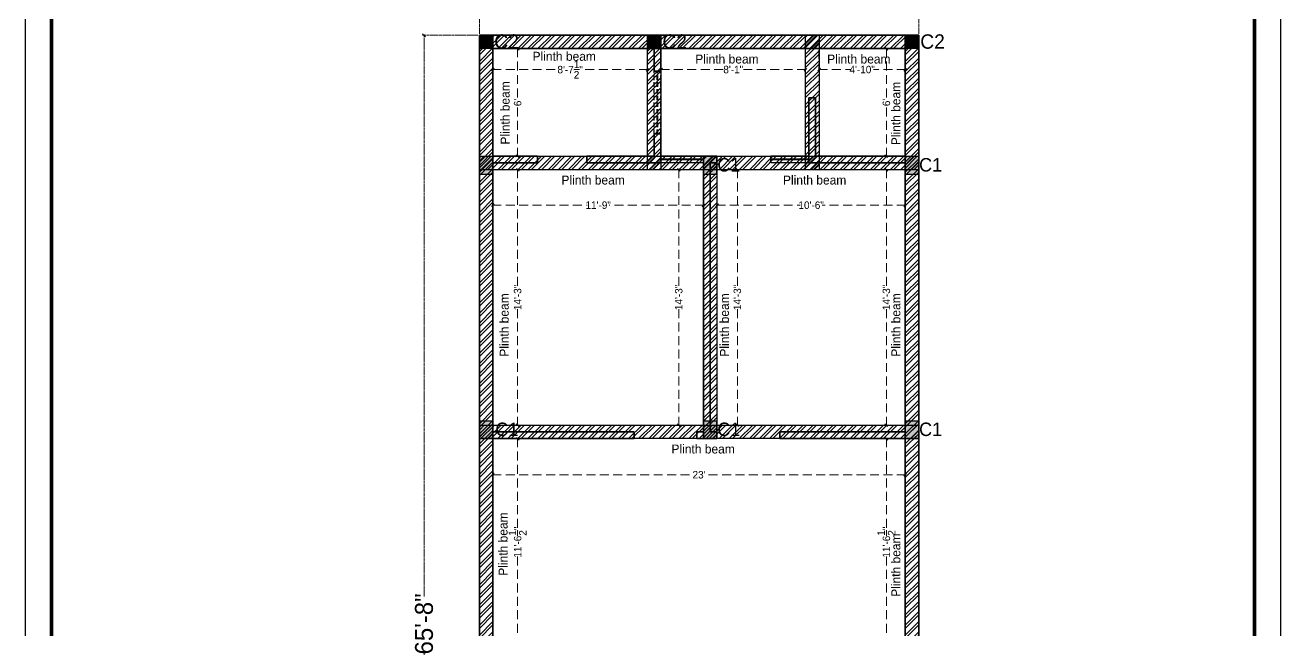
# Model space of a CAD drawing. Header units: millimetres. Extents: x -6808 to 215771, y -89660 to -16303.
# Drawn here: x 97674 to 98514, y -47522 to -47117 of the extents above; entities that cross this region are included whole.
import ezdxf

# ---------------------------------------------------------------- set-up
doc = ezdxf.new("R2010")
doc.units = ezdxf.units.MM
doc.header["$PDMODE"] = 35
doc.linetypes.add('ACAD_ISO10W100', pattern=[18, 12, -3, 0, -3])
doc.linetypes.add('DASHED', pattern=[0.75, 0.5, -0.25])
doc.layers.get('0').update_dxf_attribs({"color": 8})
for name, color, linetype, lineweight in [('col.center', 5, 'ACAD_ISO10W100', 15), ('column', 5, 'Continuous', 30), ('dim2', 6, 'Continuous', 20), ('plinth beam', 114, 'Continuous', 30), ('wall', 7, 'Continuous', 35)]:
    doc.layers.add(name, color=color, linetype=linetype, lineweight=lineweight)
doc.layers.add('FORMAT', color=7, linetype='Continuous')
doc.layers.add('WIN', color=5, linetype='Continuous')
doc.styles.add('SAJ', font='eurr____.ttf')
doc.dimstyles.new('SAJ', dxfattribs={"dimtxt": 5, "dimasz": 2, "dimexe": 1, "dimexo": 1, "dimgap": 0.09375, "dimtad": 0, "dimdec": 1, "dimzin": 0, "dimdsep": 46, "dimlunit": 4, "dimtxsty": 'SAJ', "dimblk": 'OBLIQUE', "dimcen": 0.125, "dimdle": 0.375, "dimadec": 0, "dimazin": 0, "dimtfac": 1, "dimtdec": 1, "dimtofl": 0, "dimtmove": 0, "dimatfit": 3, "dimldrblk": 'OBLIQUE', "dimfxl": 1, "dimtolj": 1, "dimtzin": 0, "dimlwd": 5, "dimlwe": 5, "dimarcsym": 1})
pattern_1 = [(45, (-504.544, 1e-11), (-3.36759605, 3.36759605), []), (45, (-502.299, 1e-11), (-3.36759605, 3.36759605), [])]

# ---------------------------------------------------------------- blocks, each defined once
blk = doc.blocks.new('_Oblique')
at = {"color": 0, "linetype": 'ByBlock', "lineweight": -2}
blk.add_line((-0.5, -0.5), (0.5, 0.5), dxfattribs=at)
blk = doc.blocks.new('*D961')
at = {"layer": 'Defpoints', "color": 0, "transparency": 16777216}
for p in [(98271.94, -47096.82), (97977.94, -47123.77), (98271.94, -47123.77)]:
    blk.add_point(p, dxfattribs=at)
at = {"layer": 'dim2', "color": 0, "linetype": 'DASHED', "lineweight": 5, "transparency": 16777216}
for p, q in [((97977.57, -47096.82), (98106.49, -47096.82)), ((97977.94, -47122.77), (97977.94, -47095.82)), ((98272.32, -47096.82), (98143.4, -47096.82)), ((98271.94, -47122.77), (98271.94, -47095.82))]:
    blk.add_line(p, q, dxfattribs=at)
at = {"layer": 'dim2', "color": 0, "lineweight": 5, "transparency": 16777216, "xscale": 2, "yscale": 2, "zscale": 2, "rotation": 180}
blk.add_blockref('_Oblique', (97977.94, -47096.82), dxfattribs=at)
at = {"layer": 'dim2', "color": 0, "lineweight": 5, "transparency": 16777216, "xscale": 2, "yscale": 2, "zscale": 2}
blk.add_blockref('_Oblique', (98271.94, -47096.82), dxfattribs=at)
at = {"layer": 'dim2', "color": 0, "transparency": 16777216, "insert": (98124.94, -47096.82), "char_height": 12, "attachment_point": 5, "style": 'SAJ'}
blk.add_mtext('\\A1;24\'-6"', dxfattribs=at)
blk = doc.blocks.new('*D962')
at = {"layer": 'Defpoints', "color": 0, "transparency": 16777216}
for p in [(97977.94, -47123.77), (97940.96, -47911.77), (97977.94, -47911.77)]:
    blk.add_point(p, dxfattribs=at)
at = {"layer": 'dim2', "color": 0, "linetype": 'DASHED', "lineweight": 5, "transparency": 16777216}
for p, q in [((97976.94, -47123.77), (97939.96, -47123.77)), ((97940.96, -47123.4), (97940.96, -47499.36)), ((97940.96, -47912.15), (97940.96, -47536.18)), ((97976.94, -47911.77), (97939.96, -47911.77))]:
    blk.add_line(p, q, dxfattribs=at)
at = {"layer": 'dim2', "color": 0, "lineweight": 5, "transparency": 16777216, "xscale": 2, "yscale": 2, "zscale": 2}
for p, rotation in [((97940.96, -47123.77), 90), ((97940.96, -47911.77), 270)]:
    blk.add_blockref('_Oblique', p, dxfattribs=dict(at, rotation=rotation))
at = {"layer": 'dim2', "color": 0, "transparency": 16777216, "insert": (97940.96, -47517.77), "char_height": 12, "attachment_point": 5, "rotation": 90, "style": 'SAJ'}
blk.add_mtext('\\A1;65\'-8"', dxfattribs=at)
blk = doc.blocks.new('A$C32B276F4')
at = {"layer": 'column'}
blk.add_hatch(color=256, dxfattribs=at).paths.add_polyline_path([(9, 0), (9, 9), (0, 9), (0, 0)])
for p, q in [((0, 0), (0, 9)), ((0, 9), (9, 9)), ((9, 9), (9, 0)), ((9, 0), (0, 0))]:
    blk.add_line(p, q, dxfattribs=at)
at = {"layer": 'col.center', "linetype": 'ByBlock', "insert": (10.02, 9.59), "char_height": 9.6, "width": 293.6941, "attachment_point": 1, "style": 'SAJ'}
blk.add_mtext('\\A1;{\\fCentury Gothic|b0|i0|c0|p34;C2}', dxfattribs=at)
blk = doc.blocks.new('c1')
at = {"layer": 'column'}
blk.add_hatch(color=256, dxfattribs=at).paths.add_polyline_path([(58376.49, -43564.36), (58385.49, -43564.36), (58385.49, -43552.36), (58376.49, -43552.36)])
for p, q in [((58376.49, -43552.36), (58376.49, -43564.36)), ((58376.49, -43552.36), (58385.49, -43552.36)), ((58385.49, -43564.36), (58385.49, -43552.36)), ((58376.49, -43564.36), (58385.49, -43564.36))]:
    blk.add_line(p, q, dxfattribs=at)
blk = doc.blocks.new('*D964')
at = {"layer": 'Defpoints', "color": 0, "linetype": 'DASHED', "ltscale": 12, "transparency": 16777216}
for p in [(97986.94, -47137.29), (98090.44, -47137.29), (98090.44, -47146.78)]:
    blk.add_point(p, dxfattribs=at)
at = {"layer": 'plinth beam', "color": 0, "linetype": 'DASHED', "lineweight": 5, "ltscale": 12, "transparency": 16777216}
for p, q in [((97986.94, -47138.29), (97986.94, -47147.78)), ((98090.44, -47138.29), (98090.44, -47147.78)), ((97986.57, -47146.78), (98030.93, -47146.78)), ((98090.82, -47146.78), (98046.45, -47146.78))]:
    blk.add_line(p, q, dxfattribs=at)
at = {"layer": 'plinth beam', "color": 0, "linetype": 'DASHED', "lineweight": 5, "ltscale": 12, "transparency": 16777216, "xscale": 2, "yscale": 2, "zscale": 2, "rotation": 180}
blk.add_blockref('_Oblique', (97986.94, -47146.78), dxfattribs=at)
at = {"layer": 'plinth beam', "color": 0, "linetype": 'DASHED', "lineweight": 5, "ltscale": 12, "transparency": 16777216, "xscale": 2, "yscale": 2, "zscale": 2}
blk.add_blockref('_Oblique', (98090.44, -47146.78), dxfattribs=at)
at = {"layer": 'plinth beam', "color": 0, "linetype": 'DASHED', "lineweight": 5, "ltscale": 12, "transparency": 16777216, "insert": (98038.69, -47146.78), "char_height": 5, "attachment_point": 5, "style": 'SAJ'}
blk.add_mtext('\\A1;8\'-7{\\H1.000000x;\\S1/2;}"', dxfattribs=at)
blk = doc.blocks.new('*D965')
at = {"layer": 'Defpoints', "color": 0, "linetype": 'DASHED', "ltscale": 12, "transparency": 16777216}
for p in [(98099.44, -47132.77), (98196.19, -47132.77), (98196.19, -47146.78)]:
    blk.add_point(p, dxfattribs=at)
at = {"layer": 'plinth beam', "color": 0, "linetype": 'DASHED', "lineweight": 5, "ltscale": 12, "transparency": 16777216}
for p, q in [((98099.44, -47133.77), (98099.44, -47147.78)), ((98196.19, -47133.77), (98196.19, -47147.78)), ((98099.07, -47146.78), (98141.87, -47146.78)), ((98196.57, -47146.78), (98153.76, -47146.78))]:
    blk.add_line(p, q, dxfattribs=at)
at = {"layer": 'plinth beam', "color": 0, "linetype": 'DASHED', "lineweight": 5, "ltscale": 12, "transparency": 16777216, "xscale": 2, "yscale": 2, "zscale": 2, "rotation": 180}
blk.add_blockref('_Oblique', (98099.44, -47146.78), dxfattribs=at)
at = {"layer": 'plinth beam', "color": 0, "linetype": 'DASHED', "lineweight": 5, "ltscale": 12, "transparency": 16777216, "xscale": 2, "yscale": 2, "zscale": 2}
blk.add_blockref('_Oblique', (98196.19, -47146.78), dxfattribs=at)
at = {"layer": 'plinth beam', "color": 0, "linetype": 'DASHED', "lineweight": 5, "ltscale": 12, "transparency": 16777216, "insert": (98147.82, -47146.78), "char_height": 5, "attachment_point": 5, "style": 'SAJ'}
blk.add_mtext('\\A1;8\'-1"', dxfattribs=at)
blk = doc.blocks.new('*D966')
at = {"layer": 'Defpoints', "color": 0, "linetype": 'DASHED', "ltscale": 12, "transparency": 16777216}
for p in [(98205.19, -47132.77), (98262.94, -47132.77), (98262.94, -47146.78)]:
    blk.add_point(p, dxfattribs=at)
at = {"layer": 'plinth beam', "color": 0, "linetype": 'DASHED', "lineweight": 5, "ltscale": 12, "transparency": 16777216}
for p, q in [((98205.19, -47133.77), (98205.19, -47147.78)), ((98262.94, -47133.77), (98262.94, -47147.78)), ((98204.82, -47146.78), (98226.38, -47146.78)), ((98263.32, -47146.78), (98241.76, -47146.78))]:
    blk.add_line(p, q, dxfattribs=at)
at = {"layer": 'plinth beam', "color": 0, "linetype": 'DASHED', "lineweight": 5, "ltscale": 12, "transparency": 16777216, "xscale": 2, "yscale": 2, "zscale": 2, "rotation": 180}
blk.add_blockref('_Oblique', (98205.19, -47146.78), dxfattribs=at)
at = {"layer": 'plinth beam', "color": 0, "linetype": 'DASHED', "lineweight": 5, "ltscale": 12, "transparency": 16777216, "xscale": 2, "yscale": 2, "zscale": 2}
blk.add_blockref('_Oblique', (98262.94, -47146.78), dxfattribs=at)
at = {"layer": 'plinth beam', "color": 0, "linetype": 'DASHED', "lineweight": 5, "ltscale": 12, "transparency": 16777216, "insert": (98234.07, -47146.78), "char_height": 5, "attachment_point": 5, "style": 'SAJ'}
blk.add_mtext('\\A1;4\'-10"', dxfattribs=at)
blk = doc.blocks.new('*D967')
at = {"layer": 'Defpoints', "color": 0, "linetype": 'DASHED', "ltscale": 12, "transparency": 16777216}
for p in [(97986.94, -47213.77), (98127.94, -47213.77), (98127.94, -47237.54)]:
    blk.add_point(p, dxfattribs=at)
at = {"layer": 'plinth beam', "color": 0, "linetype": 'DASHED', "lineweight": 5, "ltscale": 12, "transparency": 16777216}
for p, q in [((97986.94, -47214.77), (97986.94, -47238.54)), ((98127.94, -47214.77), (98127.94, -47238.54)), ((97986.57, -47237.54), (98050.16, -47237.54)), ((98128.32, -47237.54), (98064.73, -47237.54))]:
    blk.add_line(p, q, dxfattribs=at)
at = {"layer": 'plinth beam', "color": 0, "linetype": 'DASHED', "lineweight": 5, "ltscale": 12, "transparency": 16777216, "xscale": 2, "yscale": 2, "zscale": 2, "rotation": 180}
blk.add_blockref('_Oblique', (97986.94, -47237.54), dxfattribs=at)
at = {"layer": 'plinth beam', "color": 0, "linetype": 'DASHED', "lineweight": 5, "ltscale": 12, "transparency": 16777216, "xscale": 2, "yscale": 2, "zscale": 2}
blk.add_blockref('_Oblique', (98127.94, -47237.54), dxfattribs=at)
at = {"layer": 'plinth beam', "color": 0, "linetype": 'DASHED', "lineweight": 5, "ltscale": 12, "transparency": 16777216, "insert": (98057.44, -47237.54), "char_height": 5, "attachment_point": 5, "style": 'SAJ'}
blk.add_mtext('\\A1;11\'-9"', dxfattribs=at)
blk = doc.blocks.new('*D968')
at = {"layer": 'Defpoints', "color": 0, "linetype": 'DASHED', "ltscale": 12, "transparency": 16777216}
for p in [(98136.94, -47213.77), (98262.94, -47213.77), (98262.94, -47237.54)]:
    blk.add_point(p, dxfattribs=at)
at = {"layer": 'plinth beam', "color": 0, "linetype": 'DASHED', "lineweight": 5, "ltscale": 12, "transparency": 16777216}
for p, q in [((98136.94, -47214.77), (98136.94, -47238.54)), ((98262.94, -47214.77), (98262.94, -47238.54)), ((98136.57, -47237.54), (98192.66, -47237.54)), ((98263.32, -47237.54), (98207.23, -47237.54))]:
    blk.add_line(p, q, dxfattribs=at)
at = {"layer": 'plinth beam', "color": 0, "linetype": 'DASHED', "lineweight": 5, "ltscale": 12, "transparency": 16777216, "xscale": 2, "yscale": 2, "zscale": 2, "rotation": 180}
blk.add_blockref('_Oblique', (98136.94, -47237.54), dxfattribs=at)
at = {"layer": 'plinth beam', "color": 0, "linetype": 'DASHED', "lineweight": 5, "ltscale": 12, "transparency": 16777216, "xscale": 2, "yscale": 2, "zscale": 2}
blk.add_blockref('_Oblique', (98262.94, -47237.54), dxfattribs=at)
at = {"layer": 'plinth beam', "color": 0, "linetype": 'DASHED', "lineweight": 5, "ltscale": 12, "transparency": 16777216, "insert": (98199.94, -47237.54), "char_height": 5, "attachment_point": 5, "style": 'SAJ'}
blk.add_mtext('\\A1;10\'-6"', dxfattribs=at)
blk = doc.blocks.new('*D969')
at = {"layer": 'Defpoints', "color": 0, "linetype": 'DASHED', "ltscale": 12, "transparency": 16777216}
for p in [(97986.94, -47393.77), (98262.94, -47393.77), (98262.94, -47417.96)]:
    blk.add_point(p, dxfattribs=at)
at = {"layer": 'plinth beam', "color": 0, "linetype": 'DASHED', "lineweight": 5, "ltscale": 12, "transparency": 16777216}
for p, q in [((97986.94, -47394.77), (97986.94, -47418.96)), ((98262.94, -47394.77), (98262.94, -47418.96)), ((97986.57, -47417.96), (98121.1, -47417.96)), ((98263.32, -47417.96), (98128.79, -47417.96))]:
    blk.add_line(p, q, dxfattribs=at)
at = {"layer": 'plinth beam', "color": 0, "linetype": 'DASHED', "lineweight": 5, "ltscale": 12, "transparency": 16777216, "xscale": 2, "yscale": 2, "zscale": 2, "rotation": 180}
blk.add_blockref('_Oblique', (97986.94, -47417.96), dxfattribs=at)
at = {"layer": 'plinth beam', "color": 0, "linetype": 'DASHED', "lineweight": 5, "ltscale": 12, "transparency": 16777216, "xscale": 2, "yscale": 2, "zscale": 2}
blk.add_blockref('_Oblique', (98262.94, -47417.96), dxfattribs=at)
at = {"layer": 'plinth beam', "color": 0, "linetype": 'DASHED', "lineweight": 5, "ltscale": 12, "transparency": 16777216, "insert": (98124.94, -47417.96), "char_height": 5, "attachment_point": 5, "style": 'SAJ'}
blk.add_mtext("\\A1;23'", dxfattribs=at)
blk = doc.blocks.new('*D976')
at = {"layer": 'Defpoints', "color": 0, "linetype": 'DASHED', "ltscale": 12, "transparency": 16777216}
for p in [(97986.94, -47132.77), (97986.94, -47204.77), (98003.55, -47204.77)]:
    blk.add_point(p, dxfattribs=at)
at = {"layer": 'plinth beam', "color": 0, "linetype": 'DASHED', "lineweight": 5, "ltscale": 12, "transparency": 16777216}
for p, q in [((97987.94, -47132.77), (98004.55, -47132.77)), ((98003.55, -47132.4), (98003.55, -47166.71)), ((98003.55, -47205.15), (98003.55, -47170.84)), ((97987.94, -47204.77), (98004.55, -47204.77))]:
    blk.add_line(p, q, dxfattribs=at)
at = {"layer": 'plinth beam', "color": 0, "linetype": 'DASHED', "lineweight": 5, "ltscale": 12, "transparency": 16777216, "xscale": 2, "yscale": 2, "zscale": 2}
for p, rotation in [((98003.55, -47132.77), 90), ((98003.55, -47204.77), 270)]:
    blk.add_blockref('_Oblique', p, dxfattribs=dict(at, rotation=rotation))
at = {"layer": 'plinth beam', "color": 0, "linetype": 'DASHED', "lineweight": 5, "ltscale": 12, "transparency": 16777216, "insert": (98003.55, -47168.77), "char_height": 5, "attachment_point": 5, "rotation": 90, "style": 'SAJ'}
blk.add_mtext("\\A1;6'", dxfattribs=at)
blk = doc.blocks.new('*D977')
at = {"layer": 'Defpoints', "color": 0, "linetype": 'DASHED', "ltscale": 12, "transparency": 16777216}
for p in [(97986.94, -47213.77), (97986.94, -47384.77), (98003.55, -47384.77)]:
    blk.add_point(p, dxfattribs=at)
at = {"layer": 'plinth beam', "color": 0, "linetype": 'DASHED', "lineweight": 5, "ltscale": 12, "transparency": 16777216}
for p, q in [((97987.94, -47213.77), (98004.55, -47213.77)), ((98003.55, -47213.4), (98003.55, -47291.99)), ((98003.55, -47385.15), (98003.55, -47306.56)), ((97987.94, -47384.77), (98004.55, -47384.77))]:
    blk.add_line(p, q, dxfattribs=at)
at = {"layer": 'plinth beam', "color": 0, "linetype": 'DASHED', "lineweight": 5, "ltscale": 12, "transparency": 16777216, "xscale": 2, "yscale": 2, "zscale": 2}
for p, rotation in [((98003.55, -47213.77), 90), ((98003.55, -47384.77), 270)]:
    blk.add_blockref('_Oblique', p, dxfattribs=dict(at, rotation=rotation))
at = {"layer": 'plinth beam', "color": 0, "linetype": 'DASHED', "lineweight": 5, "ltscale": 12, "transparency": 16777216, "insert": (98003.55, -47299.27), "char_height": 5, "attachment_point": 5, "rotation": 90, "style": 'SAJ'}
blk.add_mtext('\\A1;14\'-3"', dxfattribs=at)
blk = doc.blocks.new('*D978')
at = {"layer": 'Defpoints', "color": 0, "linetype": 'DASHED', "ltscale": 12, "transparency": 16777216}
for p in [(97986.94, -47393.77), (97986.94, -47532.27), (98003.55, -47532.27)]:
    blk.add_point(p, dxfattribs=at)
at = {"layer": 'plinth beam', "color": 0, "linetype": 'DASHED', "lineweight": 5, "ltscale": 12, "transparency": 16777216}
for p, q in [((97987.94, -47393.77), (98004.55, -47393.77)), ((98003.55, -47393.4), (98003.55, -47453.92)), ((98003.55, -47532.65), (98003.55, -47472.12)), ((97987.94, -47532.27), (98004.55, -47532.27))]:
    blk.add_line(p, q, dxfattribs=at)
at = {"layer": 'plinth beam', "color": 0, "linetype": 'DASHED', "lineweight": 5, "ltscale": 12, "transparency": 16777216, "xscale": 2, "yscale": 2, "zscale": 2}
for p, rotation in [((98003.55, -47393.77), 90), ((98003.55, -47532.27), 270)]:
    blk.add_blockref('_Oblique', p, dxfattribs=dict(at, rotation=rotation))
at = {"layer": 'plinth beam', "color": 0, "linetype": 'DASHED', "lineweight": 5, "ltscale": 12, "transparency": 16777216, "insert": (98003.55, -47463.02), "char_height": 5, "attachment_point": 5, "rotation": 90, "style": 'SAJ'}
blk.add_mtext('\\A1;11\'-6{\\H1.000000x;\\S1/2;}"', dxfattribs=at)
blk = doc.blocks.new('*D983')
at = {"layer": 'Defpoints', "color": 0, "linetype": 'DASHED', "ltscale": 12, "transparency": 16777216}
for p in [(98262.94, -47132.77), (98250.29, -47204.77), (98262.94, -47204.77)]:
    blk.add_point(p, dxfattribs=at)
at = {"layer": 'plinth beam', "color": 0, "linetype": 'DASHED', "lineweight": 5, "ltscale": 12, "transparency": 16777216}
for p, q in [((98261.94, -47132.77), (98249.29, -47132.77)), ((98250.29, -47132.4), (98250.29, -47166.71)), ((98250.29, -47205.15), (98250.29, -47170.84)), ((98261.94, -47204.77), (98249.29, -47204.77))]:
    blk.add_line(p, q, dxfattribs=at)
at = {"layer": 'plinth beam', "color": 0, "linetype": 'DASHED', "lineweight": 5, "ltscale": 12, "transparency": 16777216, "xscale": 2, "yscale": 2, "zscale": 2}
for p, rotation in [((98250.29, -47132.77), 90), ((98250.29, -47204.77), 270)]:
    blk.add_blockref('_Oblique', p, dxfattribs=dict(at, rotation=rotation))
at = {"layer": 'plinth beam', "color": 0, "linetype": 'DASHED', "lineweight": 5, "ltscale": 12, "transparency": 16777216, "insert": (98250.29, -47168.77), "char_height": 5, "attachment_point": 5, "rotation": 90, "style": 'SAJ'}
blk.add_mtext("\\A1;6'", dxfattribs=at)
blk = doc.blocks.new('*D984')
at = {"layer": 'Defpoints', "color": 0, "linetype": 'DASHED', "ltscale": 12, "transparency": 16777216}
for p in [(98262.94, -47213.77), (98250.29, -47384.77), (98262.94, -47384.77)]:
    blk.add_point(p, dxfattribs=at)
at = {"layer": 'plinth beam', "color": 0, "linetype": 'DASHED', "lineweight": 5, "ltscale": 12, "transparency": 16777216}
for p, q in [((98261.94, -47213.77), (98249.29, -47213.77)), ((98250.29, -47213.4), (98250.29, -47291.99)), ((98250.29, -47385.15), (98250.29, -47306.56)), ((98261.94, -47384.77), (98249.29, -47384.77))]:
    blk.add_line(p, q, dxfattribs=at)
at = {"layer": 'plinth beam', "color": 0, "linetype": 'DASHED', "lineweight": 5, "ltscale": 12, "transparency": 16777216, "xscale": 2, "yscale": 2, "zscale": 2}
for p, rotation in [((98250.29, -47213.77), 90), ((98250.29, -47384.77), 270)]:
    blk.add_blockref('_Oblique', p, dxfattribs=dict(at, rotation=rotation))
at = {"layer": 'plinth beam', "color": 0, "linetype": 'DASHED', "lineweight": 5, "ltscale": 12, "transparency": 16777216, "insert": (98250.29, -47299.27), "char_height": 5, "attachment_point": 5, "rotation": 90, "style": 'SAJ'}
blk.add_mtext('\\A1;14\'-3"', dxfattribs=at)
blk = doc.blocks.new('*D985')
at = {"layer": 'Defpoints', "color": 0, "linetype": 'DASHED', "ltscale": 12, "transparency": 16777216}
for p in [(98262.94, -47393.77), (98250.29, -47532.27), (98262.94, -47532.27)]:
    blk.add_point(p, dxfattribs=at)
at = {"layer": 'plinth beam', "color": 0, "linetype": 'DASHED', "lineweight": 5, "ltscale": 12, "transparency": 16777216}
for p, q in [((98261.94, -47393.77), (98249.29, -47393.77)), ((98250.29, -47393.4), (98250.29, -47453.92)), ((98250.29, -47532.65), (98250.29, -47472.12)), ((98261.94, -47532.27), (98249.29, -47532.27))]:
    blk.add_line(p, q, dxfattribs=at)
at = {"layer": 'plinth beam', "color": 0, "linetype": 'DASHED', "lineweight": 5, "ltscale": 12, "transparency": 16777216, "xscale": 2, "yscale": 2, "zscale": 2}
for p, rotation in [((98250.29, -47393.77), 90), ((98250.29, -47532.27), 270)]:
    blk.add_blockref('_Oblique', p, dxfattribs=dict(at, rotation=rotation))
at = {"layer": 'plinth beam', "color": 0, "linetype": 'DASHED', "lineweight": 5, "ltscale": 12, "transparency": 16777216, "insert": (98250.29, -47463.02), "char_height": 5, "attachment_point": 5, "rotation": 90, "style": 'SAJ'}
blk.add_mtext('\\A1;11\'-6{\\H1.000000x;\\S1/2;}"', dxfattribs=at)
blk = doc.blocks.new('*D992')
at = {"layer": 'Defpoints', "color": 0, "linetype": 'DASHED', "ltscale": 12, "transparency": 16777216}
for p in [(98127.94, -47213.77), (98111.37, -47384.77), (98127.94, -47384.77)]:
    blk.add_point(p, dxfattribs=at)
at = {"layer": 'plinth beam', "color": 0, "linetype": 'DASHED', "lineweight": 5, "ltscale": 12, "transparency": 16777216}
for p, q in [((98126.94, -47213.77), (98110.37, -47213.77)), ((98111.37, -47213.4), (98111.37, -47291.99)), ((98111.37, -47385.15), (98111.37, -47306.56)), ((98126.94, -47384.77), (98110.37, -47384.77))]:
    blk.add_line(p, q, dxfattribs=at)
at = {"layer": 'plinth beam', "color": 0, "linetype": 'DASHED', "lineweight": 5, "ltscale": 12, "transparency": 16777216, "xscale": 2, "yscale": 2, "zscale": 2}
for p, rotation in [((98111.37, -47213.77), 90), ((98111.37, -47384.77), 270)]:
    blk.add_blockref('_Oblique', p, dxfattribs=dict(at, rotation=rotation))
at = {"layer": 'plinth beam', "color": 0, "linetype": 'DASHED', "lineweight": 5, "ltscale": 12, "transparency": 16777216, "insert": (98111.37, -47299.27), "char_height": 5, "attachment_point": 5, "rotation": 90, "style": 'SAJ'}
blk.add_mtext('\\A1;14\'-3"', dxfattribs=at)
blk = doc.blocks.new('*D993')
at = {"layer": 'Defpoints', "color": 0, "linetype": 'DASHED', "ltscale": 12, "transparency": 16777216}
for p in [(98136.94, -47213.77), (98136.94, -47384.77), (98150.58, -47384.77)]:
    blk.add_point(p, dxfattribs=at)
at = {"layer": 'plinth beam', "color": 0, "linetype": 'DASHED', "lineweight": 5, "ltscale": 12, "transparency": 16777216}
for p, q in [((98137.94, -47213.77), (98151.58, -47213.77)), ((98150.58, -47213.4), (98150.58, -47291.99)), ((98150.58, -47385.15), (98150.58, -47306.56)), ((98137.94, -47384.77), (98151.58, -47384.77))]:
    blk.add_line(p, q, dxfattribs=at)
at = {"layer": 'plinth beam', "color": 0, "linetype": 'DASHED', "lineweight": 5, "ltscale": 12, "transparency": 16777216, "xscale": 2, "yscale": 2, "zscale": 2}
for p, rotation in [((98150.58, -47213.77), 90), ((98150.58, -47384.77), 270)]:
    blk.add_blockref('_Oblique', p, dxfattribs=dict(at, rotation=rotation))
at = {"layer": 'plinth beam', "color": 0, "linetype": 'DASHED', "lineweight": 5, "ltscale": 12, "transparency": 16777216, "insert": (98150.58, -47299.27), "char_height": 5, "attachment_point": 5, "rotation": 90, "style": 'SAJ'}
blk.add_mtext('\\A1;14\'-3"', dxfattribs=at)

msp = doc.modelspace()

# ---------------------------------------------------------------- hatches: boundary and pattern name
at = {"layer": 'plinth beam', "lineweight": 13}
h = msp.add_hatch(dxfattribs=at)
h.set_pattern_fill('ANSI32', color=256, scale=0.5, style=0)
h.set_pattern_definition([(45, (0, -107.575), (-3.36759605, 3.36759605), []), (45, (2.245, -107.575), (-3.36759605, 3.36759605), [])])
h.paths.add_polyline_path([(98271.942, -47123.774), (97977.942, -47123.774), (97977.942, -47132.774), (98271.942, -47132.774)])
h = msp.add_hatch(dxfattribs=at)
h.set_pattern_fill('ANSI32', color=256, scale=0.5, style=0)
h.set_pattern_definition([(45, (137.5204, 0), (-3.36759605, 3.36759605), []), (45, (139.7654, 0), (-3.36759605, 3.36759605), [])])
h.paths.add_polyline_path([(97986.942, -47123.774), (97977.942, -47123.774), (97977.942, -47911.774), (97986.942, -47911.774)])
h = msp.add_hatch(dxfattribs=at)
h.set_pattern_fill('ANSI32', color=256, scale=0.5, style=0)
h.set_pattern_definition(pattern_1)
h.paths.add_polyline_path([(98099.442, -47123.774), (98090.442, -47123.774), (98090.442, -47213.774), (98099.442, -47213.774)])
h = msp.add_hatch(dxfattribs=at)
h.set_pattern_fill('ANSI32', color=256, scale=0.5, style=0)
h.set_pattern_definition(pattern_1)
h.paths.add_polyline_path([(98205.192, -47123.774), (98196.192, -47123.774), (98196.192, -47213.774), (98205.192, -47213.774)])
h = msp.add_hatch(dxfattribs=at)
h.set_pattern_fill('ANSI32', color=256, scale=0.5, style=0)
h.set_pattern_definition([(45, (422.5204, 0), (-3.36759605, 3.36759605), []), (45, (424.7654, 0), (-3.36759605, 3.36759605), [])])
h.paths.add_polyline_path([(98271.942, -47123.774), (98262.942, -47123.774), (98262.942, -47911.774), (98271.942, -47911.774)])
h = msp.add_hatch(dxfattribs=at)
h.set_pattern_fill('ANSI32', color=256, scale=0.5, style=0)
h.set_pattern_definition([(45, (0, -188.575), (-3.36759605, 3.36759605), []), (45, (2.245, -188.575), (-3.36759605, 3.36759605), [])])
h.paths.add_polyline_path([(98271.942, -47204.774), (97977.942, -47204.774), (97977.942, -47213.774), (98271.942, -47213.774)])
h = msp.add_hatch(dxfattribs=at)
h.set_pattern_fill('ANSI32', color=256, scale=0.5, style=0)
h.set_pattern_definition(pattern_1)
h.paths.add_polyline_path([(98136.942, -47204.774), (98127.942, -47204.774), (98127.942, -47393.774), (98136.942, -47393.774)])
h = msp.add_hatch(dxfattribs=at)
h.set_pattern_fill('ANSI32', color=256, scale=0.5, style=0)
h.set_pattern_definition([(45, (-9e-11, -368.575), (-3.36759605, 3.36759605), []), (45, (2.245, -368.575), (-3.36759605, 3.36759605), [])])
h.paths.add_polyline_path([(98271.942, -47384.774), (97977.942, -47384.774), (97977.942, -47393.774), (98271.942, -47393.774)])

# ---------------------------------------------------------------- linework, layer by layer
at = {"layer": 'FORMAT', "color": 0}
msp.add_lwpolyline([(97674.011, -47020.609), (97674.011, -48213.724), (98514.232, -48213.724), (98514.232, -47020.609)], close=True, dxfattribs=at)
msp.add_lwpolyline([(97674.011, -47020.609), (97674.011, -48213.724), (98514.232, -48213.724), (98514.232, -47020.609)], close=True, dxfattribs=at)
at = {"layer": 'FORMAT', "color": 0, "const_width": 2.464}
msp.add_lwpolyline([(97691.695, -47038.294), (97691.695, -48196.039), (98496.548, -48196.039), (98496.548, -47038.294)], close=True, dxfattribs=at)
msp.add_lwpolyline([(97691.695, -47038.294), (97691.695, -48196.039), (98496.548, -48196.039), (98496.548, -47038.294)], close=True, dxfattribs=at)
at = {"layer": 'plinth beam'}
for points in [[(97977.942, -47123.774), (98271.942, -47123.774), (98271.942, -47132.774), (97977.942, -47132.774)], [(97977.942, -47123.774), (97986.942, -47123.774), (97986.942, -47911.774), (97977.942, -47911.774)], [(98090.442, -47123.774), (98099.442, -47123.774), (98099.442, -47213.774), (98090.442, -47213.774)], [(98196.192, -47123.774), (98205.192, -47123.774), (98205.192, -47213.774), (98196.192, -47213.774)], [(98262.942, -47123.774), (98271.942, -47123.774), (98271.942, -47911.774), (98262.942, -47911.774)], [(97977.942, -47204.774), (98271.942, -47204.774), (98271.942, -47213.774), (97977.942, -47213.774)], [(98127.942, -47204.774), (98136.942, -47204.774), (98136.942, -47393.774), (98127.942, -47393.774)], [(97977.942, -47384.774), (98271.942, -47384.774), (98271.942, -47393.774), (97977.942, -47393.774)]]:
    msp.add_lwpolyline(points, close=True, dxfattribs=at)
at = {"layer": 'wall'}
for p, q in [((98271.942, -47123.774), (97977.942, -47123.774)), ((97977.942, -47123.774), (97977.942, -47911.774)), ((98271.942, -47123.774), (98271.942, -47911.774)), ((98262.942, -47132.774), (97986.942, -47132.774)), ((97986.942, -47132.774), (97986.942, -47197.774)), ((97986.942, -47132.774), (97986.942, -47197.774)), ((98117.442, -47132.774), (98121.942, -47132.774)), ((98262.942, -47132.774), (98262.942, -47204.774)), ((97986.942, -47197.774), (97986.942, -47202.274)), ((97986.942, -47197.774), (97986.942, -47202.274)), ((97986.942, -47202.274), (97986.942, -47204.774)), ((97986.942, -47209.274), (97986.942, -47532.274)), ((98262.942, -47209.274), (98262.942, -47245.274)), ((98262.942, -47245.274), (98262.942, -47811.274))]:
    msp.add_line(p, q, dxfattribs=at)
at = {"layer": 'wall', "color": 1}
for p, q in [((98094.942, -47132.774), (98094.942, -47147.774)), ((98099.442, -47132.774), (98099.442, -47147.774)), ((98094.942, -47147.774), (98099.442, -47147.774)), ((98198.442, -47165.774), (98198.442, -47209.274)), ((98198.442, -47165.774), (98202.942, -47165.774)), ((98202.942, -47165.774), (98202.942, -47204.774)), ((98094.942, -47189.774), (98094.942, -47204.774)), ((98094.942, -47189.774), (98099.442, -47189.774)), ((98099.442, -47189.774), (98099.442, -47209.274)), ((98016.942, -47204.774), (97986.942, -47204.774)), ((98016.942, -47209.274), (97986.942, -47209.274)), ((98016.942, -47209.274), (98016.942, -47204.774)), ((98094.942, -47204.774), (98049.942, -47204.774)), ((98049.942, -47209.274), (98049.942, -47204.774)), ((98099.442, -47209.274), (98049.942, -47209.274)), ((98136.942, -47204.774), (98127.942, -47204.774)), ((98127.942, -47204.774), (98127.942, -47389.274)), ((98132.442, -47209.274), (98132.442, -47389.274)), ((98136.942, -47209.274), (98132.442, -47209.274)), ((98136.942, -47209.274), (98136.942, -47204.774)), ((98262.942, -47209.274), (98198.442, -47209.274)), ((98262.942, -47204.774), (98202.942, -47204.774)), ((98081.442, -47389.274), (97986.942, -47389.274)), ((98081.442, -47393.774), (97986.942, -47393.774)), ((98081.442, -47393.774), (98081.442, -47389.274)), ((98127.942, -47389.274), (98123.442, -47389.274)), ((98123.442, -47389.274), (98123.442, -47393.774)), ((98136.942, -47393.774), (98123.442, -47393.774)), ((98136.942, -47389.274), (98132.442, -47389.274)), ((98136.942, -47389.274), (98136.942, -47393.774)), ((98262.942, -47389.274), (98178.942, -47389.274)), ((98178.942, -47393.774), (98178.942, -47389.274)), ((98262.942, -47393.774), (98178.942, -47393.774))]:
    msp.add_line(p, q, dxfattribs=at)
at = {"layer": 'WIN', "linetype": 'DASHED', "ltscale": 6}
for p, q in [((98094.942, -47189.774), (98094.942, -47147.774)), ((98096.942, -47189.774), (98096.942, -47147.774)), ((98097.442, -47189.774), (98097.442, -47147.774)), ((98099.442, -47189.774), (98099.442, -47147.774))]:
    msp.add_line(p, q, dxfattribs=at)
at = {"layer": 'WIN'}
for p, q in [((98127.942, -47204.774), (98099.442, -47204.774)), ((98127.942, -47206.774), (98099.442, -47206.774)), ((98127.942, -47207.274), (98099.442, -47207.274)), ((98127.942, -47209.274), (98099.442, -47209.274)), ((98198.442, -47204.774), (98172.942, -47204.774)), ((98172.942, -47209.274), (98172.942, -47204.774)), ((98198.442, -47206.774), (98172.942, -47206.774)), ((98198.442, -47207.274), (98172.942, -47207.274)), ((98198.442, -47209.274), (98172.942, -47209.274))]:
    msp.add_line(p, q, dxfattribs=at)

# ---------------------------------------------------------------- block references
at = {"layer": 'column'}
for name, p in [('A$C32B276F4', (97977.942, -47132.774)), ('A$C32B276F4', (98090.442, -47132.774)), ('A$C32B276F4', (98262.942, -47132.774)), ('c1', (39601.45, -3652.412)), ('c1', (39751.45, -3652.412)), ('c1', (39886.45, -3652.412)), ('c1', (39601.45, -3829.412)), ('c1', (39751.45, -3829.412)), ('c1', (39886.45, -3829.412))]:
    msp.add_blockref(name, p, dxfattribs=at)

# ---------------------------------------------------------------- texts
at = {"layer": 'col.center', "linetype": 'ByBlock', "char_height": 9, "width": 293.6941, "attachment_point": 1, "style": 'SAJ'}
for insert in [(98137.172, -47206.006), (98272.172, -47206.006), (97988.672, -47383.006), (98137.172, -47383.006), (98272.172, -47383.006)]:
    msp.add_mtext('\\A1;{\\fCentury Gothic|b0|i0|c0|p34;C1}', dxfattribs=dict(at, insert=insert))
at = {"layer": 'plinth beam', "char_height": 6, "width": 244.74508, "attachment_point": 1, "style": 'SAJ'}
for insert in [(98013.559, -47134.885), (98122.415, -47136.705), (98210.665, -47136.705), (98032.858, -47217.705), (98181.098, -47217.705), (98106.479, -47397.705)]:
    msp.add_mtext('\\A1;{\\fCentury Gothic|b0|i0|c0|p34;Plinth beam}', dxfattribs=dict(at, insert=insert))
at = {"layer": 'plinth beam', "char_height": 6, "width": 244.74508, "attachment_point": 1, "rotation": 90, "style": 'SAJ'}
for insert in [(97992.167, -47196.97), (98253.611, -47197.334), (97991.557, -47338.887), (98138.918, -47338.887), (98253.611, -47338.887), (97990.797, -47485.508), (98253.611, -47499.605)]:
    msp.add_mtext('\\A1;{\\fCentury Gothic|b0|i0|c0|p34;Plinth beam}', dxfattribs=dict(at, insert=insert))

# ---------------------------------------------------------------- dimensions: what is measured, and where the dimension line sits
at = {"layer": 'dim2'}
for base, p2, angle, picture, middle in [((98271.942, -47096.815), (98271.942, -47123.774), 0, '*D961', (98124.942, -47096.815)), ((97940.955, -47911.774), (97977.942, -47911.774), 270, '*D962', (97940.955, -47517.774))]:
    dim = msp.add_linear_dim(base=base, p1=(97977.942, -47123.774), p2=p2, angle=angle, dimstyle='SAJ', override={"dimtxt": 12}, dxfattribs=at)
    dim.commit()
    dim.dimension.update_dxf_attribs({"geometry": picture, "text_midpoint": middle, "dimtype": 161})
at = {"layer": 'plinth beam', "linetype": 'DASHED', "lineweight": 5, "ltscale": 12}
for p1, p2, distance, picture, middle in [((97986.942, -47132.774), (97986.942, -47204.774), 16.61, '*D976', (98003.551, -47168.774)), ((98099.441803176, -47132.773770887), (98196.191803176, -47132.773770887), -14.007811612, '*D965', (98147.816803176, -47146.781582498)), ((98205.191803176, -47132.773770887), (98262.941803176, -47132.773770887), -14.007811612, '*D966', (98234.066803176, -47146.781582498)), ((98262.942, -47132.774), (98262.942, -47204.774), -12.649, '*D983', (98250.293, -47168.774)), ((97986.942, -47137.287), (98090.442, -47137.287), -9.495, '*D964', (98038.692, -47146.782)), ((97986.942, -47213.774), (98127.942, -47213.774), -23.771, '*D967', (98057.442, -47237.544)), ((97986.942, -47213.774), (97986.942, -47384.774), 16.61, '*D977', (98003.551, -47299.274)), ((98127.942, -47213.774), (98127.942, -47384.774), -16.57, '*D992', (98111.372, -47299.274)), ((98136.942, -47213.774), (98262.942, -47213.774), -23.771, '*D968', (98199.942, -47237.544)), ((98136.942, -47213.774), (98136.942, -47384.774), 13.64, '*D993', (98150.582, -47299.274)), ((98262.942, -47213.774), (98262.942, -47384.774), -12.649, '*D984', (98250.293, -47299.274)), ((97986.942, -47393.774), (98262.942, -47393.774), -24.183, '*D969', (98124.942, -47417.957)), ((97986.942, -47393.774), (97986.942, -47532.274), 16.61, '*D978', (98003.551, -47463.024)), ((98262.942, -47393.774), (98262.942, -47532.274), -12.649, '*D985', (98250.293, -47463.024))]:
    dim = msp.add_aligned_dim(p1=p1, p2=p2, distance=distance, dimstyle='SAJ', dxfattribs=at)
    dim.commit()
    dim.dimension.update_dxf_attribs({"geometry": picture, "text_midpoint": middle})

doc.saveas('drawing.dxf')
